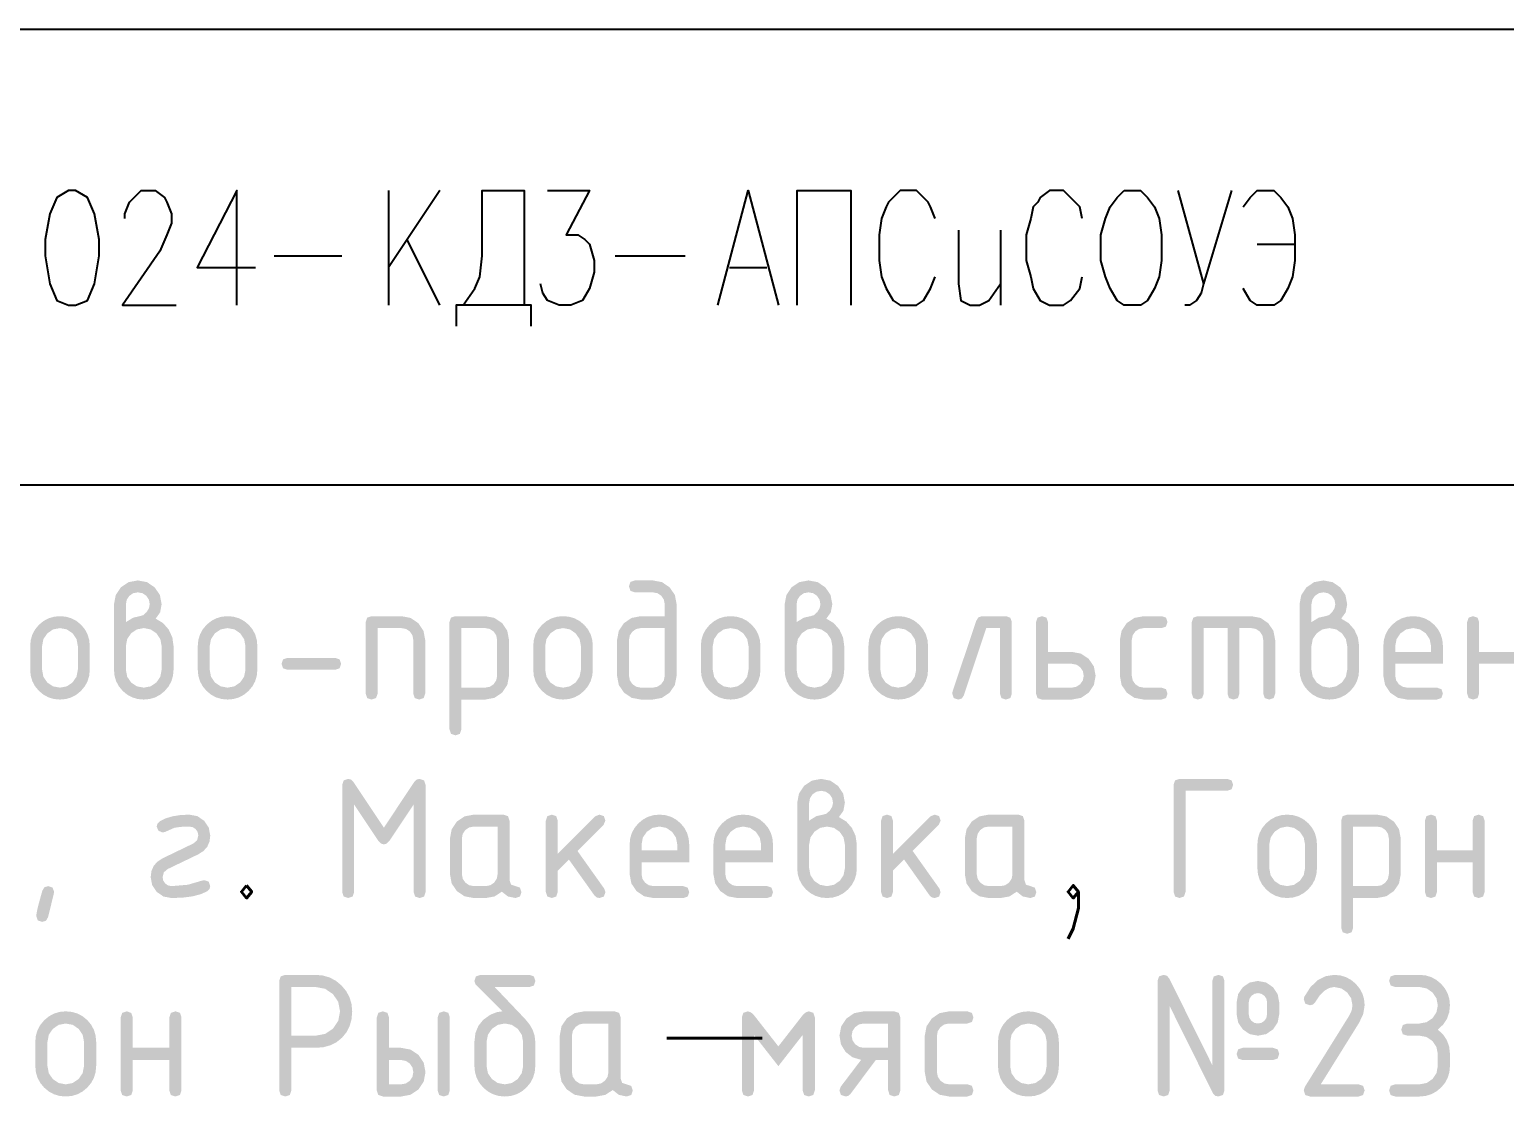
# Model space of a CAD drawing. Header units: millimetres. Extents: x 0 to 420, y 0 to 297.
# Drawn here: x 366.91 to 393.65, y 27.81 to 47.16 of the extents above; entities that cross this region are included whole.
import ezdxf

# ---------------------------------------------------------------- set-up
doc = ezdxf.new("R2010")
doc.units = ezdxf.units.MM
doc.layers.get('0').update_dxf_attribs({"linetype": 'CONTINUOUS'})
doc.styles.get("Standard").update_dxf_attribs({"font": 'STANDARD'})

msp = doc.modelspace()

# ---------------------------------------------------------------- hatches: boundary and pattern name
at = {"true_color": 0x000007}
h = msp.add_hatch(color=0, dxfattribs=at)
h.paths.add_polyline_path([(368.660466, 36.41412), (368.792, 36.495011), (368.912372, 36.522158), (368.976933, 36.540899), (369.036946, 36.597675), (369.078632, 36.667541), (369.092619, 36.738234), (369.076978, 36.822157), (369.030332, 36.892023), (368.960465, 36.93867), (368.876543, 36.954311), (368.792896, 36.938326), (368.723305, 36.890921), (368.676176, 36.821192), (368.660466, 36.738234)], flags=0)
h.paths.add_polyline_path([(369.200106, 36.478061), (369.333638, 36.397032), (369.436577, 36.279623), (369.50231, 36.13741), (369.524221, 35.981967), (369.524221, 35.550365), (369.514307, 35.441518), (369.484602, 35.341455), (369.435156, 35.250074), (369.366022, 35.167271), (369.282935, 35.098541), (369.191631, 35.049449), (369.092163, 35.019993), (368.984581, 35.010175), (368.875733, 35.020002), (368.77567, 35.049518), (368.684289, 35.098774), (368.601486, 35.167822), (368.532757, 35.250926), (368.483664, 35.342351), (368.454208, 35.442146), (368.44439, 35.550365), (368.44439, 36.738234), (368.475809, 36.905804), (368.570067, 37.045261), (368.709662, 37.139037), (368.876543, 37.170387), (369.04363, 37.138692), (369.183018, 37.044159), (369.276794, 36.904839), (369.308144, 36.738234), (369.280997, 36.591198)], flags=0)
h.paths.add_polyline_path([(369.308144, 35.550365), (369.308144, 35.981967), (369.28458, 36.106335), (369.213886, 36.211273), (369.109569, 36.282242), (368.984581, 36.306082), (368.858835, 36.282242), (368.754173, 36.211273), (368.683755, 36.106335), (368.660466, 35.981967), (368.660466, 35.550365), (368.683755, 35.42462), (368.754173, 35.319958), (368.858835, 35.24954), (368.984581, 35.226251), (369.109569, 35.249884), (369.213886, 35.32106), (369.28458, 35.425584)], flags=0)
h = msp.add_hatch(color=0, dxfattribs=at)
h.paths.add_polyline_path([(378.643691, 36.738234), (378.643691, 35.442327), (378.611996, 35.274551), (378.517463, 35.1353), (378.378212, 35.041318), (378.21209, 35.010175), (377.996013, 35.010175), (377.828237, 35.041594), (377.688986, 35.135852), (377.595004, 35.275447), (377.563861, 35.442327), (377.563861, 36.090005), (377.59528, 36.257575), (377.689538, 36.397032), (377.829133, 36.490808), (377.996013, 36.522158), (378.427615, 36.522158), (378.427615, 36.738234), (378.411974, 36.822157), (378.365328, 36.892023), (378.295943, 36.93867), (378.21209, 36.954311), (377.887975, 36.954311), (377.806878, 36.981251), (377.779937, 37.062349), (377.806878, 37.14324), (377.887975, 37.170387), (378.21209, 37.170387), (378.379177, 37.138692), (378.518565, 37.044159), (378.612341, 36.904839)], flags=0)
h.paths.add_polyline_path([(378.427615, 35.442327), (378.427615, 36.306082), (377.996013, 36.306082), (377.912366, 36.290372), (377.842775, 36.243243), (377.795647, 36.173445), (377.779937, 36.090005), (377.779937, 35.442327), (377.795715, 35.359576), (377.843327, 35.289641), (377.913262, 35.242029), (377.996013, 35.226251), (378.21209, 35.226251), (378.295048, 35.241961), (378.364776, 35.289089), (378.411905, 35.35868)], flags=0)
h = msp.add_hatch(color=0, dxfattribs=at)
h.paths.add_polyline_path([(380.8181, 36.41412), (380.949634, 36.495011), (381.070005, 36.522158), (381.134566, 36.540899), (381.19458, 36.597675), (381.236266, 36.667541), (381.250253, 36.738234), (381.234612, 36.822157), (381.187965, 36.892023), (381.118099, 36.93867), (381.034176, 36.954311), (380.950529, 36.938326), (380.880938, 36.890921), (380.83381, 36.821192), (380.8181, 36.738234)], flags=0)
h.paths.add_polyline_path([(381.35774, 36.478061), (381.491272, 36.397032), (381.594211, 36.279623), (381.659943, 36.13741), (381.681854, 35.981967), (381.681854, 35.550365), (381.671941, 35.441518), (381.642236, 35.341455), (381.59279, 35.250074), (381.523655, 35.167271), (381.440568, 35.098541), (381.349265, 35.049449), (381.249796, 35.019993), (381.142215, 35.010175), (381.033367, 35.020002), (380.933304, 35.049518), (380.841923, 35.098774), (380.75912, 35.167822), (380.69039, 35.250926), (380.641298, 35.342351), (380.611842, 35.442146), (380.602024, 35.550365), (380.602024, 36.738234), (380.633443, 36.905804), (380.727701, 37.045261), (380.867296, 37.139037), (381.034176, 37.170387), (381.201263, 37.138692), (381.340652, 37.044159), (381.434428, 36.904839), (381.465778, 36.738234), (381.438631, 36.591198)], flags=0)
h.paths.add_polyline_path([(381.465778, 35.550365), (381.465778, 35.981967), (381.442213, 36.106335), (381.37152, 36.211273), (381.267203, 36.282242), (381.142215, 36.306082), (381.016469, 36.282242), (380.911807, 36.211273), (380.841389, 36.106335), (380.8181, 35.981967), (380.8181, 35.550365), (380.841389, 35.42462), (380.911807, 35.319958), (381.016469, 35.24954), (381.142215, 35.226251), (381.267203, 35.249884), (381.37152, 35.32106), (381.442213, 35.425584)], flags=0)
h = msp.add_hatch(color=0, dxfattribs=at)
h.paths.add_polyline_path([(390.151525, 36.41412), (390.283059, 36.495011), (390.403431, 36.522158), (390.467992, 36.540899), (390.528005, 36.597675), (390.569691, 36.667541), (390.583678, 36.738234), (390.568037, 36.822157), (390.521391, 36.892023), (390.451524, 36.93867), (390.367602, 36.954311), (390.283955, 36.938326), (390.214364, 36.890921), (390.167235, 36.821192), (390.151525, 36.738234)], flags=0)
h.paths.add_polyline_path([(390.691165, 36.478061), (390.824697, 36.397032), (390.927636, 36.279623), (390.993369, 36.13741), (391.01528, 35.981967), (391.01528, 35.550365), (391.005366, 35.441518), (390.975661, 35.341455), (390.926215, 35.250074), (390.857081, 35.167271), (390.773994, 35.098541), (390.68269, 35.049449), (390.583222, 35.019993), (390.47564, 35.010175), (390.366792, 35.020002), (390.266729, 35.049518), (390.175348, 35.098774), (390.092545, 35.167822), (390.023816, 35.250926), (389.974723, 35.342351), (389.945267, 35.442146), (389.935449, 35.550365), (389.935449, 36.738234), (389.966868, 36.905804), (390.061126, 37.045261), (390.200721, 37.139037), (390.367602, 37.170387), (390.534689, 37.138692), (390.674077, 37.044159), (390.767853, 36.904839), (390.799203, 36.738234), (390.772056, 36.591198)], flags=0)
h.paths.add_polyline_path([(390.799203, 35.550365), (390.799203, 35.981967), (390.775639, 36.106335), (390.704945, 36.211273), (390.600628, 36.282242), (390.47564, 36.306082), (390.349894, 36.282242), (390.245232, 36.211273), (390.174814, 36.106335), (390.151525, 35.981967), (390.151525, 35.550365), (390.174814, 35.42462), (390.245232, 35.319958), (390.349894, 35.24954), (390.47564, 35.226251), (390.600628, 35.249884), (390.704945, 35.32106), (390.775639, 35.425584)], flags=0)
h = msp.add_hatch(color=0, dxfattribs=at)
h.paths.add_polyline_path([(366.925308, 35.550365), (366.925308, 35.981967), (366.935136, 36.089867), (366.964651, 36.1895), (367.013908, 36.280864), (367.082956, 36.363959), (367.16606, 36.433094), (367.257485, 36.482539), (367.35728, 36.512245), (367.465499, 36.522158), (367.574425, 36.512348), (367.674617, 36.482953), (367.766024, 36.434024), (367.848594, 36.365613), (367.917005, 36.283034), (367.965934, 36.191567), (367.995329, 36.091211), (368.005139, 35.981967), (368.005139, 35.550365), (367.995226, 35.442146), (367.965521, 35.342351), (367.916075, 35.250926), (367.84694, 35.167822), (367.763853, 35.098774), (367.67255, 35.049518), (367.573081, 35.020002), (367.465499, 35.010175), (367.35728, 35.020002), (367.257485, 35.049518), (367.16606, 35.098774), (367.082956, 35.167822), (367.013908, 35.250926), (366.964651, 35.342351), (366.935136, 35.442146)], flags=0)
h.paths.add_polyline_path([(367.789063, 35.550365), (367.789063, 35.981967), (367.765223, 36.106335), (367.694254, 36.211273), (367.589592, 36.282242), (367.465499, 36.306082), (367.340718, 36.282242), (367.236194, 36.211273), (367.165018, 36.106335), (367.141385, 35.981967), (367.141385, 35.550365), (367.164674, 35.42462), (367.235091, 35.319958), (367.339753, 35.24954), (367.465499, 35.226251), (367.589592, 35.249884), (367.694254, 35.32106), (367.765223, 35.425584)], flags=0)
h = msp.add_hatch(color=0, dxfattribs=at)
h.paths.add_polyline_path([(369.963471, 35.550365), (369.963471, 35.981967), (369.973299, 36.089867), (370.002814, 36.1895), (370.052071, 36.280864), (370.121119, 36.363959), (370.204223, 36.433094), (370.295648, 36.482539), (370.395443, 36.512245), (370.503662, 36.522158), (370.612588, 36.512348), (370.71278, 36.482953), (370.804187, 36.434024), (370.886757, 36.365613), (370.955168, 36.283034), (371.004097, 36.191567), (371.033492, 36.091211), (371.043302, 35.981967), (371.043302, 35.550365), (371.033389, 35.442146), (371.003684, 35.342351), (370.954238, 35.250926), (370.885103, 35.167822), (370.802016, 35.098774), (370.710713, 35.049518), (370.611244, 35.020002), (370.503662, 35.010175), (370.395443, 35.020002), (370.295648, 35.049518), (370.204223, 35.098774), (370.121119, 35.167822), (370.052071, 35.250926), (370.002814, 35.342351), (369.973299, 35.442146)], flags=0)
h.paths.add_polyline_path([(370.827226, 35.550365), (370.827226, 35.981967), (370.803386, 36.106335), (370.732417, 36.211273), (370.627755, 36.282242), (370.503662, 36.306082), (370.378881, 36.282242), (370.274357, 36.211273), (370.203181, 36.106335), (370.179548, 35.981967), (370.179548, 35.550365), (370.202837, 35.42462), (370.273254, 35.319958), (370.377916, 35.24954), (370.503662, 35.226251), (370.627755, 35.249884), (370.732417, 35.32106), (370.803386, 35.425584)], flags=0)
for points in [[(373.006616, 35.118213), (373.006616, 36.41412), (373.033557, 36.495011), (373.114654, 36.522158), (373.654845, 36.522158), (373.820968, 36.490463), (373.960219, 36.39593), (374.054752, 36.25661), (374.086447, 36.090005), (374.086447, 35.118213), (374.059299, 35.037115), (373.978409, 35.010175), (373.897311, 35.037115), (373.87037, 35.118213), (373.87037, 36.090005), (373.85473, 36.174341), (373.808083, 36.243794), (373.738699, 36.290441), (373.654845, 36.306082), (373.222692, 36.306082), (373.222692, 35.118213), (373.195545, 35.037115), (373.114654, 35.010175), (373.033557, 35.037115)], [(384.180378, 36.522158), (384.611979, 36.522158), (384.69287, 36.495011), (384.720017, 36.41412), (384.720017, 35.118213), (384.69287, 35.037115), (384.611979, 35.010175), (384.530882, 35.037115), (384.503941, 35.118213), (384.503941, 36.306082), (384.256996, 36.306082), (383.849648, 35.084037), (383.811752, 35.028502), (383.748225, 35.010175), (383.667127, 35.037529), (383.640187, 35.119866), (383.645147, 35.152388), (384.072339, 36.433964), (384.113749, 36.499972)], [(386.894426, 36.090005), (386.894426, 35.442327), (386.910204, 35.359576), (386.957816, 35.289641), (387.027751, 35.242029), (387.110502, 35.226251), (387.434066, 35.226251), (387.514957, 35.199104), (387.542104, 35.118213), (387.514957, 35.037115), (387.434066, 35.010175), (387.110502, 35.010175), (386.942726, 35.041318), (386.803475, 35.1353), (386.709493, 35.274551), (386.67835, 35.442327), (386.67835, 36.090005), (386.709493, 36.257575), (386.803475, 36.397032), (386.942726, 36.490808), (387.110502, 36.522158), (387.434066, 36.522158), (387.514957, 36.495011), (387.542104, 36.41412), (387.514957, 36.333022), (387.434066, 36.306082), (387.110502, 36.306082), (387.026855, 36.290372), (386.957264, 36.243243), (386.910136, 36.173445)], [(388.089901, 36.522158), (389.061694, 36.522158), (389.228298, 36.490463), (389.367618, 36.39593), (389.462152, 36.25661), (389.493846, 36.090005), (389.493846, 35.118213), (389.466699, 35.037115), (389.385808, 35.010175), (389.304711, 35.037115), (389.27777, 35.118213), (389.27777, 36.090005), (389.262129, 36.174341), (389.215483, 36.243794), (389.14603, 36.290441), (389.061694, 36.306082), (388.845617, 36.306082), (388.845617, 35.118213), (388.81847, 35.037115), (388.737579, 35.010175), (388.656964, 35.037115), (388.630092, 35.118213), (388.630092, 36.306082), (388.197939, 36.306082), (388.197939, 35.118213), (388.170792, 35.037115), (388.089901, 35.010175), (388.008804, 35.037115), (387.981863, 35.118213), (387.981863, 36.41412), (388.008804, 36.495011)], [(393.189688, 35.658404), (393.189688, 35.118213), (393.162541, 35.037115), (393.08165, 35.010175), (393.000553, 35.037115), (392.973612, 35.118213), (392.973612, 36.41412), (393.000553, 36.495011), (393.08165, 36.522158), (393.162541, 36.495011), (393.189688, 36.41412), (393.189688, 35.87448), (393.837366, 35.87448), (393.837366, 36.41412), (393.864307, 36.495011), (393.945404, 36.522158), (394.026295, 36.495011), (394.053443, 36.41412), (394.053443, 35.118213), (394.026295, 35.037115), (393.945404, 35.010175), (393.864307, 35.037115), (393.837366, 35.118213), (393.837366, 35.658404)], [(372.454345, 35.550365), (371.590591, 35.550365), (371.509494, 35.577306), (371.482553, 35.658404), (371.509494, 35.739295), (371.590591, 35.766442), (372.454345, 35.766442), (372.535236, 35.739295), (372.562384, 35.658404), (372.535236, 35.577306)], [(373.985031, 33.571885), (374.065922, 33.544737), (374.093069, 33.463846), (374.093069, 31.51971), (374.065922, 31.438613), (373.985031, 31.411672), (373.903933, 31.438613), (373.876993, 31.51971), (373.876993, 33.108864), (373.437123, 32.449059), (373.38965, 32.399725), (373.336802, 32.383464), (373.282989, 32.399725), (373.235378, 32.449059), (372.797162, 33.108864), (372.797162, 31.51971), (372.770015, 31.438613), (372.689124, 31.411672), (372.608026, 31.438613), (372.581086, 31.51971), (372.581086, 33.463846), (372.608026, 33.544737), (372.689124, 33.571885), (372.742109, 33.558311), (372.783933, 33.517865), (373.336802, 32.688286), (373.893529, 33.52448), (373.931632, 33.559965)], [(387.868441, 33.355808), (387.868441, 31.51971), (387.841294, 31.438613), (387.760403, 31.411672), (387.679305, 31.438613), (387.652365, 31.51971), (387.652365, 33.463846), (387.679305, 33.544737), (387.760403, 33.571885), (388.624157, 33.571885), (388.705048, 33.544737), (388.732195, 33.463846), (388.705048, 33.382749), (388.624157, 33.355808)], [(370.0814, 31.735786), (370.162291, 31.708639), (370.189438, 31.627748), (370.174211, 31.572282), (370.128804, 31.531286), (370.010655, 31.478877), (369.864497, 31.441506), (369.690226, 31.419122), (369.487741, 31.411672), (369.34222, 31.439095), (369.21985, 31.521915), (369.13703, 31.644285), (369.109607, 31.789806), (369.12306, 31.899868), (369.163489, 31.993549), (369.230995, 32.070796), (369.325684, 32.131559), (369.885167, 32.401655), (369.951175, 32.458705), (369.973362, 32.545522), (369.961442, 32.607602), (369.925957, 32.660174), (369.873385, 32.695659), (369.811304, 32.707579), (369.650487, 32.70186), (369.538453, 32.684979), (369.376395, 32.61277), (369.325684, 32.599541), (369.250167, 32.632062), (369.217645, 32.707579), (369.231839, 32.760565), (369.274972, 32.802388), (369.37947, 32.855287), (369.503657, 32.893201), (369.647585, 32.916024), (369.811304, 32.923655), (369.956549, 32.895957), (370.078644, 32.812861), (370.161739, 32.690767), (370.189438, 32.545522), (370.175804, 32.435149), (370.134937, 32.341365), (370.066887, 32.264221), (369.971708, 32.203768), (369.417185, 31.93698), (369.34849, 31.877862), (369.325684, 31.789806), (369.337397, 31.727312), (369.373088, 31.675153), (369.425247, 31.639462), (369.487741, 31.627748), (369.783812, 31.652622), (370.04061, 31.727518)], [(376.488766, 32.21369), (377.167863, 32.892787), (377.244482, 32.923655), (377.325373, 32.896508), (377.35252, 32.815617), (377.319999, 32.740652), (376.845402, 32.266056), (377.331574, 31.581997), (377.35252, 31.518056), (377.325373, 31.438199), (377.244482, 31.411672), (377.19315, 31.422972), (377.154634, 31.457423), (376.689959, 32.110613), (376.488766, 31.909419), (376.488766, 31.51971), (376.461619, 31.438613), (376.380728, 31.411672), (376.29963, 31.438613), (376.272689, 31.51971), (376.272689, 32.815617), (376.29963, 32.896508), (376.380728, 32.923655), (376.461619, 32.896508), (376.488766, 32.815617)], [(382.565092, 32.21369), (383.244189, 32.892787), (383.320808, 32.923655), (383.401699, 32.896508), (383.428846, 32.815617), (383.396324, 32.740652), (382.921728, 32.266056), (383.4079, 31.581997), (383.428846, 31.518056), (383.401699, 31.438199), (383.320808, 31.411672), (383.269476, 31.422972), (383.23096, 31.457423), (382.766285, 32.110613), (382.565092, 31.909419), (382.565092, 31.51971), (382.537945, 31.438613), (382.457054, 31.411672), (382.375956, 31.438613), (382.349015, 31.51971), (382.349015, 32.815617), (382.375956, 32.896508), (382.457054, 32.923655), (382.537945, 32.896508), (382.565092, 32.815617)], [(392.425686, 32.059901), (392.425686, 31.51971), (392.398538, 31.438613), (392.317647, 31.411672), (392.23655, 31.438613), (392.209609, 31.51971), (392.209609, 32.815617), (392.23655, 32.896508), (392.317647, 32.923655), (392.398538, 32.896508), (392.425686, 32.815617), (392.425686, 32.275977), (393.073364, 32.275977), (393.073364, 32.815617), (393.100304, 32.896508), (393.181402, 32.923655), (393.262293, 32.896508), (393.28944, 32.815617), (393.28944, 31.51971), (393.262293, 31.438613), (393.181402, 31.411672), (393.100304, 31.438613), (393.073364, 31.51971), (393.073364, 32.059901)], [(367.251272, 31.627748), (367.332163, 31.601014), (367.35931, 31.521364), (367.352299, 31.487051), (367.331336, 31.398994), (367.296523, 31.257194), (367.247964, 31.06165), (367.211722, 31.000121), (367.143234, 30.979519), (367.062136, 31.006666), (367.035195, 31.087557), (367.042129, 31.144091), (367.062963, 31.239279), (367.09775, 31.373121), (367.146541, 31.545617), (367.183817, 31.607147)], [(390.563708, 30.018582), (390.673986, 30.008462), (390.775788, 29.978136), (390.869116, 29.927657), (390.953969, 29.857075), (391.02455, 29.772231), (391.075029, 29.678964), (391.105355, 29.577325), (391.115475, 29.467366), (391.090325, 29.309443), (391.015153, 29.149866), (390.320071, 28.033655), (391.005232, 28.033655), (391.087845, 28.006026), (391.115475, 27.923412), (391.087845, 27.840592), (391.005232, 27.813169), (390.122736, 27.813169), (390.039916, 27.840592), (390.012493, 27.923412), (390.030683, 27.986802), (390.839867, 29.285465), (390.88107, 29.374762), (390.894989, 29.467366), (390.870666, 29.594352), (390.797975, 29.701082), (390.690763, 29.773773), (390.563708, 29.798095), (390.472034, 29.780741), (390.383874, 29.728711), (390.299228, 29.642058), (390.218096, 29.520834), (390.178891, 29.480664), (390.122736, 29.467366), (390.039916, 29.494789), (390.012493, 29.577609), (390.022415, 29.622809), (390.133192, 29.795804), (390.260402, 29.919501), (390.403942, 29.993794)], [(392.110416, 28.916151), (391.88993, 28.916151), (391.80711, 28.943574), (391.779687, 29.026394), (391.80711, 29.109007), (391.88993, 29.136637), (392.110416, 29.136637), (392.238574, 29.160615), (392.345234, 29.232549), (392.417443, 29.339209), (392.441697, 29.467366), (392.417374, 29.594352), (392.344683, 29.701082), (392.237471, 29.773773), (392.110416, 29.798095), (391.669444, 29.798095), (391.586624, 29.825518), (391.559201, 29.908338), (391.586624, 29.990952), (391.669444, 30.018582), (392.110416, 30.018582), (392.220694, 30.008453), (392.322496, 29.978067), (392.415824, 29.927424), (392.500677, 29.856524), (392.571258, 29.771379), (392.621737, 29.678068), (392.652063, 29.576696), (392.662183, 29.467366), (392.648351, 29.336918), (392.606923, 29.220008), (392.538004, 29.116535), (392.441697, 29.026394), (392.538004, 28.936167), (392.606923, 28.832504), (392.648351, 28.715405), (392.662183, 28.584871), (392.662183, 28.364384), (392.652054, 28.254107), (392.621668, 28.152304), (392.571026, 28.058977), (392.500125, 27.974124), (392.414971, 27.903629), (392.321601, 27.853339), (392.220065, 27.823203), (392.110416, 27.813169), (391.669444, 27.813169), (391.586624, 27.840592), (391.559201, 27.923412), (391.586624, 28.006026), (391.669444, 28.033655), (392.110416, 28.033655), (392.238574, 28.057633), (392.345234, 28.129567), (392.417443, 28.236227), (392.441697, 28.364384), (392.441697, 28.584871), (392.417374, 28.711926), (392.344683, 28.819137), (392.237471, 28.891829)], [(368.785635, 28.474628), (368.785635, 27.923412), (368.758005, 27.840592), (368.675392, 27.813169), (368.592572, 27.840592), (368.565149, 27.923412), (368.565149, 29.24688), (368.592572, 29.329494), (368.675392, 29.357123), (368.758005, 29.329494), (368.785635, 29.24688), (368.785635, 28.695665), (369.447645, 28.695665), (369.447645, 29.24688), (369.475068, 29.329494), (369.557888, 29.357123), (369.640501, 29.329494), (369.668131, 29.24688), (369.668131, 27.923412), (369.640501, 27.840592), (369.557888, 27.813169), (369.475068, 27.840592), (369.447645, 27.923412), (369.447645, 28.474628)], [(380.487855, 28.364384), (380.046332, 28.92938), (380.046332, 27.923412), (380.018702, 27.840592), (379.936089, 27.813169), (379.853269, 27.840592), (379.825846, 27.923412), (379.825846, 29.24688), (379.853269, 29.329494), (379.936089, 29.357123), (379.991004, 29.339484), (380.046332, 29.287119), (380.487855, 28.722123), (380.928828, 29.287119), (380.983742, 29.339484), (381.039071, 29.357123), (381.121684, 29.329494), (381.149314, 29.24688), (381.149314, 27.923412), (381.121684, 27.840592), (381.039071, 27.813169), (380.956251, 27.840592), (380.928828, 27.923412), (380.928828, 28.92938)], [(383.362666, 28.916151), (383.362666, 28.254141), (383.378858, 28.170219), (383.42771, 28.098699), (383.49923, 28.049847), (383.583152, 28.033655), (383.914433, 28.033655), (383.997046, 28.006026), (384.024676, 27.923412), (383.997046, 27.840592), (383.914433, 27.813169), (383.583152, 27.813169), (383.412138, 27.845071), (383.270062, 27.941051), (383.174082, 28.083127), (383.14218, 28.254141), (383.14218, 28.916151), (383.174082, 29.086959), (383.270062, 29.229241), (383.412138, 29.325015), (383.583152, 29.357123), (383.914433, 29.357123), (383.997046, 29.329494), (384.024676, 29.24688), (383.997046, 29.16406), (383.914433, 29.136637), (383.583152, 29.136637), (383.498334, 29.120514), (383.427158, 29.072145), (383.378789, 29.000763)]]:
    msp.add_hatch(color=0, dxfattribs=at).paths.add_polyline_path(points, flags=0)
h = msp.add_hatch(color=0, dxfattribs=at)
h.paths.add_polyline_path([(374.525698, 36.41412), (374.552638, 36.495011), (374.633736, 36.522158), (375.173927, 36.522158), (375.341014, 36.490808), (375.480402, 36.397032), (375.574178, 36.257575), (375.605528, 36.090005), (375.605528, 35.442327), (375.574178, 35.275447), (375.480402, 35.135852), (375.341014, 35.041594), (375.173927, 35.010175), (374.741774, 35.010175), (374.741774, 34.469984), (374.714627, 34.389093), (374.633736, 34.361945), (374.552638, 34.389093), (374.525698, 34.469984)], flags=0)
h.paths.add_polyline_path([(374.741774, 36.306082), (374.741774, 35.226251), (375.173927, 35.226251), (375.256885, 35.241961), (375.326613, 35.289089), (375.373742, 35.35868), (375.389452, 35.442327), (375.389452, 36.090005), (375.373811, 36.174341), (375.327165, 36.243794), (375.25778, 36.290441), (375.173927, 36.306082)], flags=0)
h = msp.add_hatch(color=0, dxfattribs=at)
h.paths.add_polyline_path([(376.044779, 35.550365), (376.044779, 35.981967), (376.054606, 36.089867), (376.084122, 36.1895), (376.133378, 36.280864), (376.202427, 36.363959), (376.285531, 36.433094), (376.376955, 36.482539), (376.476751, 36.512245), (376.58497, 36.522158), (376.693895, 36.512348), (376.794087, 36.482953), (376.885494, 36.434024), (376.968065, 36.365613), (377.036476, 36.283034), (377.085405, 36.191567), (377.1148, 36.091211), (377.12461, 35.981967), (377.12461, 35.550365), (377.114697, 35.442146), (377.084991, 35.342351), (377.035545, 35.250926), (376.966411, 35.167822), (376.883324, 35.098774), (376.79202, 35.049518), (376.692552, 35.020002), (376.58497, 35.010175), (376.476751, 35.020002), (376.376955, 35.049518), (376.285531, 35.098774), (376.202427, 35.167822), (376.133378, 35.250926), (376.084122, 35.342351), (376.054606, 35.442146)], flags=0)
h.paths.add_polyline_path([(376.908533, 35.550365), (376.908533, 35.981967), (376.884693, 36.106335), (376.813724, 36.211273), (376.709062, 36.282242), (376.58497, 36.306082), (376.460189, 36.282242), (376.355664, 36.211273), (376.284489, 36.106335), (376.260855, 35.981967), (376.260855, 35.550365), (376.284144, 35.42462), (376.354562, 35.319958), (376.459224, 35.24954), (376.58497, 35.226251), (376.709062, 35.249884), (376.813724, 35.32106), (376.884693, 35.425584)], flags=0)
h = msp.add_hatch(color=0, dxfattribs=at)
h.paths.add_polyline_path([(379.082942, 35.550365), (379.082942, 35.981967), (379.092769, 36.089867), (379.122285, 36.1895), (379.171541, 36.280864), (379.24059, 36.363959), (379.323694, 36.433094), (379.415118, 36.482539), (379.514914, 36.512245), (379.623133, 36.522158), (379.732058, 36.512348), (379.83225, 36.482953), (379.923657, 36.434024), (380.006228, 36.365613), (380.074639, 36.283034), (380.123568, 36.191567), (380.152963, 36.091211), (380.162773, 35.981967), (380.162773, 35.550365), (380.15286, 35.442146), (380.123154, 35.342351), (380.073708, 35.250926), (380.004574, 35.167822), (379.921487, 35.098774), (379.830183, 35.049518), (379.730715, 35.020002), (379.623133, 35.010175), (379.514914, 35.020002), (379.415118, 35.049518), (379.323694, 35.098774), (379.24059, 35.167822), (379.171541, 35.250926), (379.122285, 35.342351), (379.092769, 35.442146)], flags=0)
h.paths.add_polyline_path([(379.946696, 35.550365), (379.946696, 35.981967), (379.922856, 36.106335), (379.851887, 36.211273), (379.747225, 36.282242), (379.623133, 36.306082), (379.498352, 36.282242), (379.393827, 36.211273), (379.322652, 36.106335), (379.299018, 35.981967), (379.299018, 35.550365), (379.322307, 35.42462), (379.392725, 35.319958), (379.497387, 35.24954), (379.623133, 35.226251), (379.747225, 35.249884), (379.851887, 35.32106), (379.922856, 35.425584)], flags=0)
h = msp.add_hatch(color=0, dxfattribs=at)
h.paths.add_polyline_path([(382.121105, 35.550365), (382.121105, 35.981967), (382.130932, 36.089867), (382.160448, 36.1895), (382.209704, 36.280864), (382.278753, 36.363959), (382.361857, 36.433094), (382.453281, 36.482539), (382.553077, 36.512245), (382.661296, 36.522158), (382.770221, 36.512348), (382.870413, 36.482953), (382.96182, 36.434024), (383.044391, 36.365613), (383.112802, 36.283034), (383.161731, 36.191567), (383.191126, 36.091211), (383.200936, 35.981967), (383.200936, 35.550365), (383.191023, 35.442146), (383.161317, 35.342351), (383.111871, 35.250926), (383.042737, 35.167822), (382.95965, 35.098774), (382.868346, 35.049518), (382.768878, 35.020002), (382.661296, 35.010175), (382.553077, 35.020002), (382.453281, 35.049518), (382.361857, 35.098774), (382.278753, 35.167822), (382.209704, 35.250926), (382.160448, 35.342351), (382.130932, 35.442146)], flags=0)
h.paths.add_polyline_path([(382.984859, 35.550365), (382.984859, 35.981967), (382.961019, 36.106335), (382.89005, 36.211273), (382.785388, 36.282242), (382.661296, 36.306082), (382.536515, 36.282242), (382.43199, 36.211273), (382.360815, 36.106335), (382.337181, 35.981967), (382.337181, 35.550365), (382.36047, 35.42462), (382.430888, 35.319958), (382.53555, 35.24954), (382.661296, 35.226251), (382.785388, 35.249884), (382.89005, 35.32106), (382.961019, 35.425584)], flags=0)
h = msp.add_hatch(color=0, dxfattribs=at)
h.paths.add_polyline_path([(386.239099, 35.442327), (386.207748, 35.274551), (386.113973, 35.1353), (385.974584, 35.041318), (385.807497, 35.010175), (385.267306, 35.010175), (385.186209, 35.037115), (385.159268, 35.118213), (385.159268, 36.41412), (385.186209, 36.495011), (385.267306, 36.522158), (385.348197, 36.495011), (385.375344, 36.41412), (385.375344, 35.87448), (385.807497, 35.87448), (385.974584, 35.842785), (386.113973, 35.748252), (386.207748, 35.608519)], flags=0)
h.paths.add_polyline_path([(386.023022, 35.442327), (386.007382, 35.52625), (385.960735, 35.596116), (385.891351, 35.642763), (385.807497, 35.658404), (385.375344, 35.658404), (385.375344, 35.226251), (385.807497, 35.226251), (385.890455, 35.241961), (385.960184, 35.289089), (386.007313, 35.35868)], flags=0)
h = msp.add_hatch(color=0, dxfattribs=at)
h.paths.add_polyline_path([(391.994721, 36.306082), (391.86994, 36.282242), (391.765416, 36.211273), (391.69424, 36.106335), (391.670607, 35.981967), (391.670607, 35.87448), (392.318285, 35.87448), (392.318285, 35.981967), (392.294445, 36.106335), (392.223476, 36.211273), (392.118814, 36.282242)], flags=0)
h.paths.add_polyline_path([(391.670607, 35.658404), (391.670607, 35.442327), (391.686385, 35.359576), (391.733997, 35.289641), (391.803932, 35.242029), (391.886683, 35.226251), (392.426323, 35.226251), (392.507214, 35.199104), (392.534361, 35.118213), (392.507214, 35.037115), (392.426323, 35.010175), (391.886683, 35.010175), (391.718907, 35.041318), (391.579656, 35.1353), (391.485674, 35.274551), (391.45453, 35.442327), (391.45453, 35.981967), (391.464358, 36.089867), (391.493873, 36.1895), (391.54313, 36.280864), (391.612178, 36.363959), (391.695282, 36.433094), (391.786706, 36.482539), (391.886502, 36.512245), (391.994721, 36.522158), (392.103647, 36.512348), (392.203839, 36.482953), (392.295246, 36.434024), (392.377816, 36.365613), (392.446227, 36.283034), (392.495156, 36.191567), (392.524551, 36.091211), (392.534361, 35.981967), (392.534361, 35.658404)], flags=0)
h = msp.add_hatch(color=0, dxfattribs=at)
h.paths.add_polyline_path([(381.04601, 32.815617), (381.177544, 32.896508), (381.297916, 32.923655), (381.362477, 32.942397), (381.42249, 32.999172), (381.464176, 33.069038), (381.478163, 33.139732), (381.462522, 33.223654), (381.415876, 33.293521), (381.346009, 33.340167), (381.262087, 33.355808), (381.17844, 33.339823), (381.108849, 33.292418), (381.06172, 33.22269), (381.04601, 33.139732)], flags=0)
h.paths.add_polyline_path([(381.58565, 32.879558), (381.719182, 32.79853), (381.822121, 32.681121), (381.887854, 32.538907), (381.909765, 32.383464), (381.909765, 31.951863), (381.899851, 31.843015), (381.870146, 31.742952), (381.8207, 31.651571), (381.751566, 31.568768), (381.668479, 31.500039), (381.577175, 31.450946), (381.477707, 31.42149), (381.370125, 31.411672), (381.261277, 31.421499), (381.161214, 31.451015), (381.069833, 31.500271), (380.98703, 31.569319), (380.918301, 31.652424), (380.869208, 31.743848), (380.839752, 31.843644), (380.829934, 31.951863), (380.829934, 33.139732), (380.861353, 33.307301), (380.955611, 33.446759), (381.095206, 33.540534), (381.262087, 33.571885), (381.429174, 33.54019), (381.568562, 33.445656), (381.662338, 33.306337), (381.693688, 33.139732), (381.666541, 32.992695)], flags=0)
h.paths.add_polyline_path([(381.693688, 31.951863), (381.693688, 32.383464), (381.670124, 32.507832), (381.59943, 32.61277), (381.495113, 32.683739), (381.370125, 32.707579), (381.244379, 32.683739), (381.139717, 32.61277), (381.069299, 32.507832), (381.04601, 32.383464), (381.04601, 31.951863), (381.069299, 31.826117), (381.139717, 31.721455), (381.244379, 31.651037), (381.370125, 31.627748), (381.495113, 31.651382), (381.59943, 31.722557), (381.670124, 31.827081)], flags=0)
h = msp.add_hatch(color=0, dxfattribs=at)
h.paths.add_polyline_path([(375.398426, 32.707579), (374.966824, 32.707579), (374.883177, 32.691869), (374.813587, 32.64474), (374.766458, 32.574943), (374.750748, 32.491503), (374.750748, 31.843825), (374.766527, 31.761073), (374.814138, 31.691138), (374.884073, 31.643527), (374.966824, 31.627748), (375.182901, 31.627748), (375.265859, 31.643458), (375.335587, 31.690587), (375.382716, 31.760178), (375.398426, 31.843825)], flags=0)
h.paths.add_polyline_path([(375.830579, 31.51971), (375.803431, 31.438613), (375.722541, 31.411672), (375.585426, 31.440266), (375.475596, 31.526325), (375.342478, 31.440266), (375.182901, 31.411672), (374.966824, 31.411672), (374.799048, 31.442816), (374.659797, 31.536798), (374.565815, 31.676049), (374.534672, 31.843825), (374.534672, 32.491503), (374.565815, 32.659072), (374.659797, 32.79853), (374.799048, 32.892305), (374.966824, 32.923655), (375.506464, 32.923655), (375.587355, 32.896508), (375.614502, 32.815617), (375.614502, 31.735786), (375.641443, 31.654689), (375.722541, 31.627748), (375.803431, 31.600601)], flags=0)
h = msp.add_hatch(color=0, dxfattribs=at)
h.paths.add_polyline_path([(378.331962, 32.707579), (378.207181, 32.683739), (378.102656, 32.61277), (378.031481, 32.507832), (378.007847, 32.383464), (378.007847, 32.275977), (378.655525, 32.275977), (378.655525, 32.383464), (378.631685, 32.507832), (378.560716, 32.61277), (378.456054, 32.683739)], flags=0)
h.paths.add_polyline_path([(378.007847, 32.059901), (378.007847, 31.843825), (378.023626, 31.761073), (378.071237, 31.691138), (378.141173, 31.643527), (378.223924, 31.627748), (378.763564, 31.627748), (378.844454, 31.600601), (378.871602, 31.51971), (378.844454, 31.438613), (378.763564, 31.411672), (378.223924, 31.411672), (378.056148, 31.442816), (377.916897, 31.536798), (377.822915, 31.676049), (377.791771, 31.843825), (377.791771, 32.383464), (377.801598, 32.491365), (377.831114, 32.590997), (377.88037, 32.682361), (377.949419, 32.765457), (378.032523, 32.834591), (378.123947, 32.884037), (378.223743, 32.913742), (378.331962, 32.923655), (378.440887, 32.913845), (378.541079, 32.88445), (378.632486, 32.835521), (378.715057, 32.76711), (378.783468, 32.684531), (378.832397, 32.593064), (378.861792, 32.492708), (378.871602, 32.383464), (378.871602, 32.059901)], flags=0)
h = msp.add_hatch(color=0, dxfattribs=at)
h.paths.add_polyline_path([(379.851043, 32.707579), (379.726262, 32.683739), (379.621738, 32.61277), (379.550562, 32.507832), (379.526929, 32.383464), (379.526929, 32.275977), (380.174607, 32.275977), (380.174607, 32.383464), (380.150767, 32.507832), (380.079798, 32.61277), (379.975136, 32.683739)], flags=0)
h.paths.add_polyline_path([(379.526929, 32.059901), (379.526929, 31.843825), (379.542707, 31.761073), (379.590319, 31.691138), (379.660254, 31.643527), (379.743005, 31.627748), (380.282645, 31.627748), (380.363536, 31.600601), (380.390683, 31.51971), (380.363536, 31.438613), (380.282645, 31.411672), (379.743005, 31.411672), (379.575229, 31.442816), (379.435978, 31.536798), (379.341996, 31.676049), (379.310852, 31.843825), (379.310852, 32.383464), (379.32068, 32.491365), (379.350195, 32.590997), (379.399452, 32.682361), (379.4685, 32.765457), (379.551604, 32.834591), (379.643029, 32.884037), (379.742824, 32.913742), (379.851043, 32.923655), (379.959969, 32.913845), (380.060161, 32.88445), (380.151568, 32.835521), (380.234138, 32.76711), (380.302549, 32.684531), (380.351478, 32.593064), (380.380873, 32.492708), (380.390683, 32.383464), (380.390683, 32.059901)], flags=0)
h = msp.add_hatch(color=0, dxfattribs=at)
h.paths.add_polyline_path([(384.731851, 32.707579), (384.30025, 32.707579), (384.216603, 32.691869), (384.147012, 32.64474), (384.099883, 32.574943), (384.084173, 32.491503), (384.084173, 31.843825), (384.099952, 31.761073), (384.147563, 31.691138), (384.217499, 31.643527), (384.30025, 31.627748), (384.516326, 31.627748), (384.599284, 31.643458), (384.669013, 31.690587), (384.716142, 31.760178), (384.731851, 31.843825)], flags=0)
h.paths.add_polyline_path([(385.164004, 31.51971), (385.136857, 31.438613), (385.055966, 31.411672), (384.918851, 31.440266), (384.809021, 31.526325), (384.675903, 31.440266), (384.516326, 31.411672), (384.30025, 31.411672), (384.132474, 31.442816), (383.993223, 31.536798), (383.899241, 31.676049), (383.868097, 31.843825), (383.868097, 32.491503), (383.899241, 32.659072), (383.993223, 32.79853), (384.132474, 32.892305), (384.30025, 32.923655), (384.839889, 32.923655), (384.92078, 32.896508), (384.947928, 32.815617), (384.947928, 31.735786), (384.974868, 31.654689), (385.055966, 31.627748), (385.136857, 31.600601)], flags=0)
h = msp.add_hatch(color=0, dxfattribs=at)
h.paths.add_polyline_path([(389.171446, 31.951863), (389.171446, 32.383464), (389.181273, 32.491365), (389.210789, 32.590997), (389.260045, 32.682361), (389.329094, 32.765457), (389.412198, 32.834591), (389.503622, 32.884037), (389.603418, 32.913742), (389.711637, 32.923655), (389.820563, 32.913845), (389.920755, 32.88445), (390.012162, 32.835521), (390.094732, 32.76711), (390.163143, 32.684531), (390.212072, 32.593064), (390.241467, 32.492708), (390.251277, 32.383464), (390.251277, 31.951863), (390.241364, 31.843644), (390.211658, 31.743848), (390.162213, 31.652424), (390.093078, 31.569319), (390.009991, 31.500271), (389.918687, 31.451015), (389.819219, 31.421499), (389.711637, 31.411672), (389.603418, 31.421499), (389.503622, 31.451015), (389.412198, 31.500271), (389.329094, 31.569319), (389.260045, 31.652424), (389.210789, 31.743848), (389.181273, 31.843644)], flags=0)
h.paths.add_polyline_path([(390.035201, 31.951863), (390.035201, 32.383464), (390.011361, 32.507832), (389.940392, 32.61277), (389.83573, 32.683739), (389.711637, 32.707579), (389.586856, 32.683739), (389.482332, 32.61277), (389.411156, 32.507832), (389.387523, 32.383464), (389.387523, 31.951863), (389.410811, 31.826117), (389.481229, 31.721455), (389.585891, 31.651037), (389.711637, 31.627748), (389.83573, 31.651382), (389.940392, 31.722557), (390.011361, 31.827081)], flags=0)
h = msp.add_hatch(color=0, dxfattribs=at)
h.paths.add_polyline_path([(390.690528, 32.815617), (390.717468, 32.896508), (390.798566, 32.923655), (391.338757, 32.923655), (391.505844, 32.892305), (391.645233, 32.79853), (391.739008, 32.659072), (391.770358, 32.491503), (391.770358, 31.843825), (391.739008, 31.676944), (391.645233, 31.537349), (391.505844, 31.443091), (391.338757, 31.411672), (390.906604, 31.411672), (390.906604, 30.871481), (390.879457, 30.79059), (390.798566, 30.763443), (390.717468, 30.79059), (390.690528, 30.871481)], flags=0)
h.paths.add_polyline_path([(390.906604, 32.707579), (390.906604, 31.627748), (391.338757, 31.627748), (391.421715, 31.643458), (391.491444, 31.690587), (391.538572, 31.760178), (391.554282, 31.843825), (391.554282, 32.491503), (391.538641, 32.575839), (391.491995, 32.645292), (391.422611, 32.691938), (391.338757, 32.707579)], flags=0)
h = msp.add_hatch(color=0, dxfattribs=at)
h.paths.add_polyline_path([(371.54932, 30.018582), (372.101086, 30.018582), (372.233593, 30.006498), (372.355817, 29.970281), (372.467808, 29.909984), (372.569619, 29.825656), (372.653947, 29.723845), (372.714244, 29.611854), (372.750461, 29.48963), (372.762545, 29.357123), (372.750986, 29.216873), (372.71638, 29.090473), (372.65883, 28.977922), (372.578439, 28.87922), (372.479745, 28.798914), (372.367254, 28.741554), (372.241017, 28.707137), (372.101086, 28.695665), (371.659563, 28.695665), (371.659563, 27.923412), (371.631933, 27.840592), (371.54932, 27.813169), (371.4665, 27.840592), (371.439077, 27.923412), (371.439077, 29.908338), (371.4665, 29.990952)], flags=0)
h.paths.add_polyline_path([(371.659563, 29.798095), (371.659563, 28.916151), (372.101086, 28.916151), (372.271894, 28.947984), (372.414177, 29.043482), (372.50995, 29.185626), (372.542058, 29.357123), (372.50995, 29.527931), (372.414177, 29.670213), (372.271894, 29.765987), (372.101086, 29.798095)], flags=0)
h = msp.add_hatch(color=0, dxfattribs=at)
h.paths.add_polyline_path([(376.081311, 28.805908), (376.081311, 28.364384), (376.071191, 28.254107), (376.040865, 28.152304), (375.990386, 28.058977), (375.919805, 27.974124), (375.834952, 27.903629), (375.741624, 27.853339), (375.639822, 27.823203), (375.529544, 27.813169), (375.419267, 27.823203), (375.317464, 27.853339), (375.224136, 27.903629), (375.139284, 27.974124), (375.068789, 28.058977), (375.018499, 28.152304), (374.988363, 28.254107), (374.978329, 28.364384), (374.978329, 28.805908), (374.996123, 28.961041), (375.049573, 29.094056), (375.138784, 29.204953), (375.263858, 29.293733), (375.378511, 29.341138), (375.484896, 29.357123), (375.000378, 29.841641), (374.978329, 29.906685), (375.005752, 29.990538), (375.088572, 30.018582), (375.972721, 30.018582), (376.055335, 29.990952), (376.082964, 29.908338), (376.055335, 29.825518), (375.972721, 29.798095), (375.34599, 29.798095), (375.900512, 29.21491), (375.979456, 29.117982), (376.035973, 29.017437), (376.069959, 28.913378)], flags=0)
h.paths.add_polyline_path([(375.860825, 28.364384), (375.860825, 28.805908), (375.836502, 28.932481), (375.763811, 29.039623), (375.656599, 29.112315), (375.529544, 29.136637), (375.402558, 29.112315), (375.295829, 29.039623), (375.222931, 28.932481), (375.198815, 28.805908), (375.198815, 28.364384), (375.222793, 28.236227), (375.294726, 28.129567), (375.401387, 28.057633), (375.529544, 28.033655), (375.656599, 28.057771), (375.763811, 28.130669), (375.836502, 28.237398)], flags=0)
h = msp.add_hatch(color=0, dxfattribs=at)
h.paths.add_polyline_path([(387.573701, 29.953538), (388.354222, 28.381472), (388.354222, 29.908338), (388.381645, 29.990952), (388.464465, 30.018582), (388.547078, 29.990952), (388.574708, 29.908338), (388.574708, 27.923412), (388.547078, 27.840592), (388.464465, 27.813169), (388.404796, 27.826881), (388.367451, 27.868291), (387.581969, 29.45083), (387.581969, 27.923412), (387.55434, 27.840592), (387.471726, 27.813169), (387.388906, 27.840592), (387.361483, 27.923412), (387.361483, 29.908338), (387.388906, 29.990952), (387.471726, 30.018582), (387.532429, 30.002183)], flags=0)
h.paths.add_polyline_path([(389.456652, 28.474628), (388.905437, 28.474628), (388.822617, 28.502051), (388.795194, 28.584871), (388.822617, 28.667966), (388.905437, 28.695665), (389.456652, 28.695665), (389.539266, 28.667966), (389.566896, 28.584871), (389.539266, 28.502051)], flags=0)
h.paths.add_polyline_path([(389.346409, 29.302002), (389.346409, 29.522488), (389.334145, 29.585671), (389.297902, 29.639345), (389.244228, 29.675588), (389.181045, 29.687852), (389.117448, 29.675588), (389.064187, 29.639345), (389.027738, 29.585671), (389.01568, 29.522488), (389.01568, 29.302002), (389.027738, 29.237441), (389.064187, 29.184042), (389.117448, 29.14835), (389.181045, 29.136637), (389.244228, 29.148695), (389.297902, 29.185144), (389.334145, 29.238405)], flags=0)
h.paths.add_polyline_path([(389.566896, 29.302002), (389.538508, 29.153311), (389.453896, 29.028599), (389.32946, 28.944263), (389.181045, 28.916151), (389.032354, 28.944263), (388.907642, 29.028599), (388.823306, 29.153311), (388.795194, 29.302002), (388.795194, 29.522488), (388.823306, 29.670903), (388.907642, 29.795339), (389.032354, 29.879951), (389.181045, 29.908338), (389.32946, 29.879951), (389.453896, 29.795339), (389.538508, 29.670903), (389.566896, 29.522488)], flags=0)
h = msp.add_hatch(color=0, dxfattribs=at)
h.paths.add_polyline_path([(367.018441, 28.364384), (367.018441, 28.805908), (367.028475, 28.915867), (367.058611, 29.017506), (367.1089, 29.110773), (367.179396, 29.195617), (367.264248, 29.266199), (367.357576, 29.316678), (367.459379, 29.347003), (367.569656, 29.357123), (367.681277, 29.347107), (367.783803, 29.317091), (367.877234, 29.267129), (367.96157, 29.197271), (368.031428, 29.112943), (368.081391, 29.019573), (368.111406, 28.91721), (368.121423, 28.805908), (368.121423, 28.364384), (368.111303, 28.254107), (368.080977, 28.152304), (368.030498, 28.058977), (367.959917, 27.974124), (367.875064, 27.903629), (367.781736, 27.853339), (367.679934, 27.823203), (367.569656, 27.813169), (367.459379, 27.823203), (367.357576, 27.853339), (367.264248, 27.903629), (367.179396, 27.974124), (367.1089, 28.058977), (367.058611, 28.152304), (367.028475, 28.254107)], flags=0)
h.paths.add_polyline_path([(367.900937, 28.364384), (367.900937, 28.805908), (367.876614, 28.932481), (367.803923, 29.039623), (367.696711, 29.112315), (367.569656, 29.136637), (367.44267, 29.112315), (367.335941, 29.039623), (367.263043, 28.932481), (367.238927, 28.805908), (367.238927, 28.364384), (367.262905, 28.236227), (367.334838, 28.129567), (367.441499, 28.057633), (367.569656, 28.033655), (367.696711, 28.057771), (367.803923, 28.130669), (367.876614, 28.237398)], flags=0)
h = msp.add_hatch(color=0, dxfattribs=at)
h.paths.add_polyline_path([(374.091198, 28.254141), (374.05909, 28.083127), (373.963317, 27.941051), (373.820758, 27.845071), (373.649675, 27.813169), (373.318946, 27.813169), (373.236126, 27.840592), (373.208703, 27.923412), (373.208703, 29.24688), (373.236126, 29.329494), (373.318946, 29.357123), (373.401559, 29.329494), (373.429189, 29.24688), (373.429189, 28.695665), (373.649675, 28.695665), (373.820758, 28.663557), (373.963317, 28.567783), (374.05909, 28.425225)], flags=0)
h.paths.add_polyline_path([(373.870712, 28.254141), (373.854658, 28.340131), (373.806771, 28.411238), (373.735665, 28.458642), (373.649675, 28.474628), (373.429189, 28.474628), (373.429189, 28.033655), (373.649675, 28.033655), (373.734769, 28.049778), (373.80622, 28.098148), (373.854589, 28.169323)], flags=0)
h.paths.add_polyline_path([(374.311685, 29.24688), (374.339108, 29.329494), (374.421928, 29.357123), (374.504541, 29.329494), (374.532171, 29.24688), (374.532171, 27.923412), (374.504541, 27.840592), (374.421928, 27.813169), (374.339108, 27.840592), (374.311685, 27.923412)], flags=0)
h = msp.add_hatch(color=0, dxfattribs=at)
h.paths.add_polyline_path([(377.407533, 29.136637), (376.966009, 29.136637), (376.881191, 29.120514), (376.810015, 29.072145), (376.761646, 29.000763), (376.745523, 28.916151), (376.745523, 28.254141), (376.761715, 28.170219), (376.810567, 28.098699), (376.882087, 28.049847), (376.966009, 28.033655), (377.187047, 28.033655), (377.271658, 28.049778), (377.34304, 28.098148), (377.39141, 28.169323), (377.407533, 28.254141)], flags=0)
h.paths.add_polyline_path([(377.848505, 27.923412), (377.820875, 27.840592), (377.738262, 27.813169), (377.598184, 27.842246), (377.485805, 27.930027), (377.350068, 27.842246), (377.187047, 27.813169), (376.966009, 27.813169), (376.794995, 27.845071), (376.652919, 27.941051), (376.556939, 28.083127), (376.525037, 28.254141), (376.525037, 28.916151), (376.556939, 29.086959), (376.652919, 29.229241), (376.794995, 29.325015), (376.966009, 29.357123), (377.517776, 29.357123), (377.600389, 29.329494), (377.628019, 29.24688), (377.628019, 28.143898), (377.655442, 28.061078), (377.738262, 28.033655), (377.820875, 28.006026)], flags=0)
h = msp.add_hatch(color=0, dxfattribs=at)
h.paths.add_polyline_path([(381.987937, 28.477935), (381.832219, 28.523824), (381.706266, 28.621802), (381.623171, 28.756988), (381.595472, 28.916151), (381.627374, 29.086959), (381.723354, 29.229241), (381.86543, 29.325015), (382.036444, 29.357123), (382.588211, 29.357123), (382.670824, 29.329494), (382.698454, 29.24688), (382.698454, 27.923412), (382.670824, 27.840592), (382.588211, 27.813169), (382.505391, 27.840592), (382.477968, 27.923412), (382.477968, 28.474628), (382.253623, 28.474628), (381.794461, 27.858369), (381.755256, 27.8244), (381.705715, 27.813169), (381.622895, 27.840592), (381.595472, 27.923412), (381.617521, 27.990109)], flags=0)
h.paths.add_polyline_path([(381.815958, 28.916151), (381.83215, 28.831815), (381.881002, 28.760708), (381.952522, 28.711857), (382.036444, 28.695665), (382.477968, 28.695665), (382.477968, 29.136637), (382.036444, 29.136637), (381.951626, 29.120514), (381.88045, 29.072145), (381.832081, 29.000763)], flags=0)
h = msp.add_hatch(color=0, dxfattribs=at)
h.paths.add_polyline_path([(384.4694, 28.364384), (384.4694, 28.805908), (384.479434, 28.915867), (384.509569, 29.017506), (384.559859, 29.110773), (384.630355, 29.195617), (384.715207, 29.266199), (384.808535, 29.316678), (384.910337, 29.347003), (385.020615, 29.357123), (385.132236, 29.347107), (385.234762, 29.317091), (385.328193, 29.267129), (385.412529, 29.197271), (385.482387, 29.112943), (385.532349, 29.019573), (385.562365, 28.91721), (385.572381, 28.805908), (385.572381, 28.364384), (385.562261, 28.254107), (385.531936, 28.152304), (385.481457, 28.058977), (385.410875, 27.974124), (385.326023, 27.903629), (385.232695, 27.853339), (385.130892, 27.823203), (385.020615, 27.813169), (384.910337, 27.823203), (384.808535, 27.853339), (384.715207, 27.903629), (384.630355, 27.974124), (384.559859, 28.058977), (384.509569, 28.152304), (384.479434, 28.254107)], flags=0)
h.paths.add_polyline_path([(385.351895, 28.364384), (385.351895, 28.805908), (385.327573, 28.932481), (385.254881, 29.039623), (385.14767, 29.112315), (385.020615, 29.136637), (384.893629, 29.112315), (384.7869, 29.039623), (384.714001, 28.932481), (384.689886, 28.805908), (384.689886, 28.364384), (384.713864, 28.236227), (384.785797, 28.129567), (384.892457, 28.057633), (385.020615, 28.033655), (385.14767, 28.057771), (385.254881, 28.130669), (385.327573, 28.237398)], flags=0)

# ---------------------------------------------------------------- linework, layer by layer
at = {"color": 0, "true_color": 0x000007}
for points in [[(418.338, 47.159333), (265.472334, 47.159333)], [(368.638667, 43.730333), (368.638667, 43.815), (368.723334, 44.026666), (368.808, 44.111333), (368.935, 44.238333), (369.189, 44.238333), (369.358334, 44.111333), (369.400667, 44.026666), (369.485334, 43.815), (369.485334, 43.645666), (369.400667, 43.434), (369.273667, 43.137666), (368.596334, 42.164), (369.57, 42.164)], [(370.670667, 42.164), (370.670667, 44.238333), (369.951, 42.841333), (371.009334, 42.841333)], [(374.353667, 44.238333), (373.422334, 42.841333)], [(373.422334, 44.238333), (373.422334, 42.164)], [(374.777, 42.164), (374.988667, 42.460333), (375.073334, 42.672), (375.115667, 43.053), (375.115667, 44.238333), (375.877667, 44.238333), (375.877667, 42.164)], [(376.301, 44.238333), (377.063, 44.238333), (376.639667, 43.434), (376.851334, 43.434), (376.978334, 43.349333), (377.063, 43.264666), (377.147667, 42.968333), (377.147667, 42.756666), (377.063, 42.460333), (376.936, 42.248666), (376.724334, 42.164), (376.512667, 42.164), (376.301, 42.248666), (376.216334, 42.375666), (376.174, 42.545)], [(379.391333, 42.164), (379.941667, 44.238333), (380.492, 42.164)], [(380.830667, 42.164), (380.830667, 44.238333), (381.804333, 44.238333), (381.804333, 42.164)], [(383.328333, 43.730333), (383.243667, 43.942), (383.201333, 44.026666), (383.116667, 44.111333), (382.989667, 44.238333), (382.693333, 44.238333), (382.566333, 44.111333), (382.481667, 44.026666), (382.439333, 43.942), (382.354667, 43.730333), (382.312333, 43.434), (382.312333, 42.968333), (382.354667, 42.672), (382.439333, 42.460333), (382.566333, 42.248666), (382.693333, 42.164), (382.989667, 42.164), (383.116667, 42.248666), (383.243667, 42.460333), (383.328333, 42.672)], [(385.995333, 43.730333), (385.953, 43.942), (385.868333, 44.026666), (385.783667, 44.111333), (385.656667, 44.238333), (385.402667, 44.238333), (385.233333, 44.111333), (385.191, 44.026666), (385.106333, 43.942), (385.064, 43.730333), (384.979333, 43.434), (384.979333, 42.968333), (385.064, 42.672), (385.106333, 42.460333), (385.233333, 42.248666), (385.402667, 42.164), (385.656667, 42.164), (385.783667, 42.248666), (385.953, 42.460333), (385.995333, 42.672)], [(387.731, 44.238333), (388.196667, 42.545)], [(388.704667, 44.238333), (388.196667, 42.545), (388.154333, 42.375666), (388.069667, 42.248666), (387.942667, 42.164), (387.858, 42.164)], [(388.916333, 43.942), (389.043333, 44.111333), (389.170333, 44.238333), (389.466667, 44.238333), (389.593667, 44.111333), (389.720667, 43.942), (389.805333, 43.730333), (389.847667, 43.434), (389.847667, 42.968333), (389.805333, 42.672), (389.720667, 42.460333), (389.593667, 42.248666), (389.466667, 42.164), (389.170333, 42.164), (389.043333, 42.248666), (388.916333, 42.460333)], [(374.353667, 42.164), (373.761, 43.349333)], [(383.751667, 43.518666), (383.751667, 42.545), (383.794, 42.248666), (383.963333, 42.164), (384.132667, 42.164), (384.302, 42.248666), (384.513667, 42.545)], [(384.513667, 43.518666), (384.513667, 42.164)], [(371.348, 43.053), (372.575667, 43.053)], [(377.528667, 43.053), (378.798667, 43.053)], [(389.170333, 43.264666), (389.847667, 43.264666)], [(379.603, 42.841333), (380.280333, 42.841333)], [(376.004667, 41.783), (376.004667, 42.164), (374.65, 42.164), (374.65, 41.783)], [(319.193334, 38.904333), (418.338, 38.904333)]]:
    msp.add_lwpolyline(points, dxfattribs=at)
for points in [[(367.622667, 44.238333), (367.411, 44.111333), (367.284, 43.815), (367.199334, 43.349333), (367.199334, 43.053), (367.284, 42.545), (367.411, 42.248666), (367.622667, 42.164), (367.749667, 42.164), (367.961334, 42.248666), (368.088334, 42.545), (368.173, 43.053), (368.173, 43.349333), (368.088334, 43.815), (367.961334, 44.111333), (367.749667, 44.238333)], [(386.757333, 44.238333), (387.053667, 44.238333), (387.180667, 44.111333), (387.307667, 43.942), (387.392333, 43.730333), (387.434667, 43.434), (387.434667, 42.968333), (387.392333, 42.672), (387.307667, 42.460333), (387.180667, 42.248666), (387.053667, 42.164), (386.757333, 42.164), (386.630333, 42.248666), (386.503333, 42.460333), (386.418667, 42.672), (386.334, 42.968333), (386.334, 43.434), (386.418667, 43.730333), (386.503333, 43.942), (386.630333, 44.111333)]]:
    msp.add_lwpolyline(points, close=True, dxfattribs=at)

# ---------------------------------------------------------------- texts
at = {"color": 0, "true_color": 0x000007, "insert": (370.375257, 33.829546), "char_height": 2.417872, "attachment_point": 1}
msp.add_mtext('. ', dxfattribs=at)
at = {"color": 0, "true_color": 0x000007, "attachment_point": 1}
for s, insert, char_height, width in [(', ', (385.36187, 33.829546), 2.417872, 0.13432622), ('-', (378.081315, 30.275013), 2.461844, 1.09415293)]:
    msp.add_mtext(s, dxfattribs=dict(at, insert=insert, char_height=char_height, width=width))

doc.saveas('drawing.dxf')
